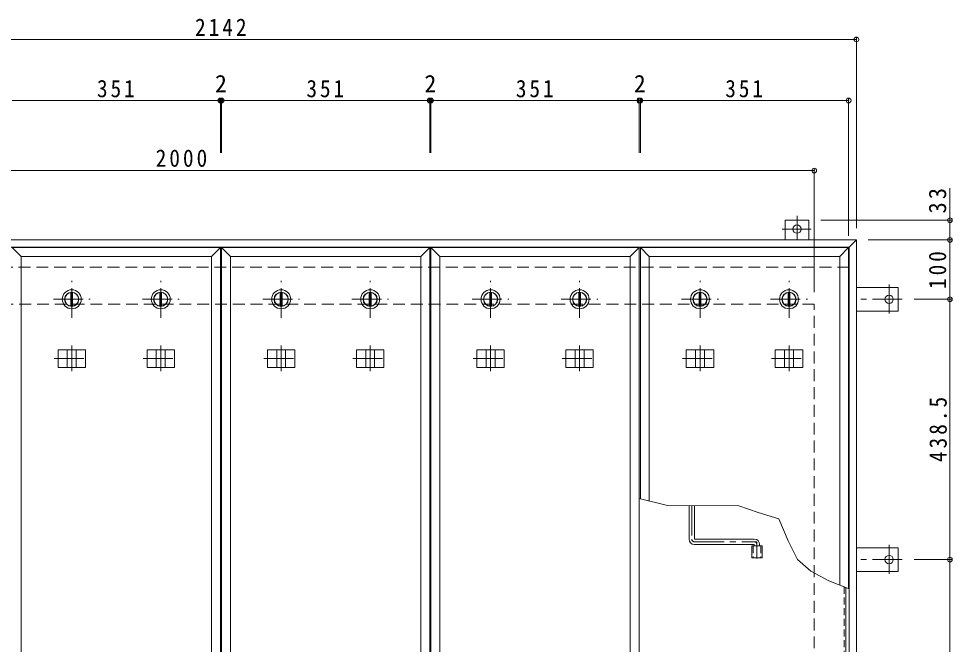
# Model space of a CAD drawing. Units: millimetres at full size, sheet at 1:10. Extents: x -2685 to 2799, y -1962 to 1857.
# Drawn here: x -1675 to -101, y 644 to 1698 of the extents above; entities that cross this region are included whole.
import ezdxf
from ezdxf.enums import TextEntityAlignment as Align

# ---------------------------------------------------------------- set-up
doc = ezdxf.new("R2010")
doc.units = ezdxf.units.MM
doc.header["$LTSCALE"] = 10
doc.header["$PDMODE"] = 32
doc.header["$PDSIZE"] = 8
for name, pattern in [('CHAIN1', [8, 5, -1, 1, -1]), ('DASHED1', [1.8, 1.2, -0.6]), ('DASHED2', [3, 2, -1])]:
    doc.linetypes.add(name, pattern=pattern)
for name, color, linetype, lineweight in [('0-1_躯体', 2, 'DASHED2', 9), ('0-2_仕上', 4, 'Continuous', 9), ('0-3_建具', 4, 'Continuous', 9), ('0-5_寸法', 7, 'Continuous', 9), ('0-6_ハッチ', 6, 'Continuous', 9), ('0-A', 3, 'CHAIN1', 9), ('0-C', 2, 'Continuous', 9), ('0-E', 3, 'Continuous', 9), ('0-F', 7, 'Continuous', 9)]:
    doc.layers.add(name, color=color, linetype=linetype, lineweight=lineweight)
doc.styles.add('ＭＳ ゴシック', font='')
doc.styles.get('ＭＳ ゴシック').set_extended_font_data('MS Gothic')

msp = doc.modelspace()

# ---------------------------------------------------------------- linework, layer by layer
at = {"layer": '0-1_躯体'}
for p, q in [((-274.54, 1279.7), (-2392.54, 1279.7)), ((-2333.54, 1217.7), (-333.54, 1217.7)), ((-333.54, -82.3), (-333.54, 1217.7))]:
    msp.add_line(p, q, dxfattribs=at)
at = {"layer": '0-2_仕上'}
for p, q in [((-1685.54, 1312.7), (-1334.54, 1312.7)), ((-1334.54, -177.3), (-1334.54, 1312.7)), ((-1332.54, -177.3), (-1332.54, 1312.7)), ((-1332.54, 1312.7), (-981.54, 1312.7)), ((-981.54, -177.3), (-981.54, 1312.7)), ((-979.54, -177.3), (-979.54, 1312.7)), ((-979.54, 1312.7), (-628.54, 1312.7)), ((-628.54, -177.3), (-628.54, 1312.7)), ((-626.54, 889.51), (-626.54, 1312.7)), ((-275.54, 738.47), (-275.54, 1312.7)), ((-1349.54, -162.3), (-1349.54, 1297.7)), ((-996.54, -162.3), (-996.54, 1297.7)), ((-643.54, -162.3), (-643.54, 1297.7)), ((-611.54, 885.82), (-611.54, 1297.7)), ((-290.54, 744.28), (-290.54, 1297.7))]:
    msp.add_line(p, q, dxfattribs=at)
at = {"layer": '0-2_仕上', "color": 3}
for p, q in [((-438.69, 810.2), (-438.69, 790.2)), ((-438.69, 810.2), (-421.39, 810.2)), ((-421.39, 810.2), (-421.39, 790.2)), ((-438.69, 790.2), (-421.39, 790.2))]:
    msp.add_line(p, q, dxfattribs=at)
at = {"layer": '0-2_仕上', "color": 3, "linetype": 'DASHED1'}
for p, q in [((-436.39, 810.2), (-436.39, 790.2)), ((-423.69, 810.2), (-423.69, 790.2))]:
    msp.add_line(p, q, dxfattribs=at)
at = {"layer": '0-2_仕上'}
for points in [[(-1670.54, -162.3), (-1670.54, 1297.7), (-1685.54, 1312.7)], [(-1670.54, 1297.7), (-1349.54, 1297.7), (-1334.54, 1312.7)], [(-1317.54, -162.3), (-1317.54, 1297.7), (-1332.54, 1312.7)], [(-1317.54, 1297.7), (-996.54, 1297.7), (-981.54, 1312.7)], [(-964.54, -162.3), (-964.54, 1297.7), (-979.54, 1312.7)], [(-964.54, 1297.7), (-643.54, 1297.7), (-628.54, 1312.7)], [(-611.54, 1297.7), (-626.54, 1312.7), (-275.54, 1312.7)], [(-611.54, 1297.7), (-290.54, 1297.7), (-275.54, 1312.7)]]:
    msp.add_lwpolyline(points, dxfattribs=at)
at = {"layer": '0-3_建具', "color": 2}
for p, q in [((-262.54, 1325.7), (-2404.54, 1325.7)), ((-262.54, 1325.7), (-274.54, 1313.7)), ((-262.54, -190.3), (-262.54, 1325.7)), ((-274.54, 1313.7), (-2392.54, 1313.7)), ((-274.54, -178.3), (-274.54, 1313.7))]:
    msp.add_line(p, q, dxfattribs=at)
at = {"layer": '0-3_建具'}
for p, q in [((-1608.13, 1140.7), (-1608.13, 1110.7)), ((-1608.13, 1140.7), (-1561.96, 1140.7)), ((-1592.54, 1140.7), (-1592.54, 1110.7)), ((-1577.54, 1140.7), (-1577.54, 1110.7)), ((-1561.96, 1140.7), (-1561.96, 1110.7)), ((-1458.13, 1140.7), (-1458.13, 1110.7)), ((-1458.13, 1140.7), (-1411.96, 1140.7)), ((-1442.54, 1140.7), (-1442.54, 1110.7)), ((-1427.54, 1140.7), (-1427.54, 1110.7)), ((-1411.96, 1140.7), (-1411.96, 1110.7)), ((-1255.13, 1140.7), (-1255.13, 1110.7)), ((-1255.13, 1140.7), (-1208.96, 1140.7)), ((-1239.54, 1140.7), (-1239.54, 1110.7)), ((-1224.54, 1140.7), (-1224.54, 1110.7)), ((-1208.96, 1140.7), (-1208.96, 1110.7)), ((-1105.13, 1140.7), (-1105.13, 1110.7)), ((-1105.13, 1140.7), (-1058.96, 1140.7)), ((-1089.54, 1140.7), (-1089.54, 1110.7)), ((-1074.54, 1140.7), (-1074.54, 1110.7)), ((-1058.96, 1140.7), (-1058.96, 1110.7)), ((-902.13, 1140.7), (-902.13, 1110.7)), ((-902.13, 1140.7), (-855.96, 1140.7)), ((-886.54, 1140.7), (-886.54, 1110.7)), ((-871.54, 1140.7), (-871.54, 1110.7)), ((-855.96, 1140.7), (-855.96, 1110.7)), ((-752.13, 1140.7), (-752.13, 1110.7)), ((-752.13, 1140.7), (-705.96, 1140.7)), ((-736.54, 1140.7), (-736.54, 1110.7)), ((-721.54, 1140.7), (-721.54, 1110.7)), ((-705.96, 1140.7), (-705.96, 1110.7)), ((-549.13, 1140.7), (-549.13, 1110.7)), ((-549.13, 1140.7), (-502.96, 1140.7)), ((-533.54, 1140.7), (-533.54, 1110.7)), ((-518.54, 1140.7), (-518.54, 1110.7)), ((-502.96, 1140.7), (-502.96, 1110.7)), ((-399.13, 1140.7), (-399.13, 1110.7)), ((-399.13, 1140.7), (-352.96, 1140.7)), ((-383.54, 1140.7), (-383.54, 1110.7)), ((-368.54, 1140.7), (-368.54, 1110.7)), ((-352.96, 1140.7), (-352.96, 1110.7)), ((-1608.13, 1110.7), (-1561.96, 1110.7)), ((-1458.13, 1110.7), (-1411.96, 1110.7)), ((-1255.13, 1110.7), (-1208.96, 1110.7)), ((-1105.13, 1110.7), (-1058.96, 1110.7)), ((-902.13, 1110.7), (-855.96, 1110.7)), ((-752.13, 1110.7), (-705.96, 1110.7)), ((-549.13, 1110.7), (-502.96, 1110.7)), ((-399.13, 1110.7), (-352.96, 1110.7))]:
    msp.add_line(p, q, dxfattribs=at)
at = {"layer": '0-3_建具', "linetype": 'CHAIN1'}
for p, q in [((-1585.04, 1147.82), (-1585.04, 1104.58)), ((-1435.04, 1147.82), (-1435.04, 1104.58)), ((-1232.04, 1147.82), (-1232.04, 1104.58)), ((-1082.04, 1147.82), (-1082.04, 1104.58)), ((-879.04, 1147.82), (-879.04, 1104.58)), ((-729.04, 1147.82), (-729.04, 1104.58)), ((-526.04, 1147.82), (-526.04, 1104.58)), ((-376.04, 1147.82), (-376.04, 1104.58)), ((-1614.45, 1125.7), (-1555.63, 1125.7)), ((-1464.45, 1125.7), (-1405.63, 1125.7)), ((-1261.45, 1125.7), (-1202.63, 1125.7)), ((-1111.45, 1125.7), (-1052.63, 1125.7)), ((-908.45, 1125.7), (-849.63, 1125.7)), ((-758.45, 1125.7), (-699.63, 1125.7)), ((-555.45, 1125.7), (-496.63, 1125.7)), ((-405.45, 1125.7), (-346.63, 1125.7))]:
    msp.add_line(p, q, dxfattribs=at)
at = {"layer": '0-5_寸法'}
for p, q in [((-104.77, 1358.9), (-104.77, 1412.66)), ((-580.73, 878.24), (-628.54, 890))]:
    msp.add_line(p, q, dxfattribs=at)
msp.add_lwpolyline([(-274.54, 738.09), (-309.09, 751.46), (-339.32, 767.88), (-361.89, 787.12), (-377.24, 818.57), (-393.06, 856.03), (-428.02, 866.72), (-460.58, 877.52), (-580.73, 878.24)], dxfattribs=at)
at = {"layer": '0-6_ハッチ'}
for p, q in [((-544.54, 878.03), (-544.54, 821.7)), ((-535.54, 877.97), (-535.54, 822.7)), ((-534.54, 821.7), (-434.54, 821.7)), ((-435.54, 812.7), (-535.54, 812.7)), ((-434.54, 811.7), (-434.54, 810.2)), ((-425.54, 812.7), (-425.54, 810.2))]:
    msp.add_line(p, q, dxfattribs=at)
at = {"layer": '0-6_ハッチ', "linetype": 'CHAIN1'}
for p, q in [((-540.04, 878), (-540.04, 821.71)), ((-535.53, 817.2), (-430.04, 817.2)), ((-430.04, 788.82), (-430.04, 817.2))]:
    msp.add_line(p, q, dxfattribs=at)
at = {"layer": '0-6_ハッチ'}
for centre, radius, start, end in [((-535.54, 821.7), 9, 180, 270), ((-534.54, 822.7), 1, 180, 270), ((-434.54, 812.7), 9, 0, 90), ((-435.54, 811.7), 1, 0, 90)]:
    msp.add_arc(centre, radius, start, end, dxfattribs=at)
at = {"layer": '0-6_ハッチ', "linetype": 'CHAIN1'}
for centre, radius, start, end in [((-535.53, 821.71), 4.51, 180, 270), ((-434.54, 812.7), 4.5, 360, 89.70431)]:
    msp.add_arc(centre, radius, start, end, dxfattribs=at)
at = {"layer": '0-A', "linetype": 'DASHED1'}
msp.add_line((-283.24, 741.45), (-283.24, -132.6), dxfattribs=at)
at = {"layer": '0-A', "linetype": 'Continuous'}
msp.add_line((-280.04, -135.8), (-280.04, 740.22), dxfattribs=at)
at = {"layer": '0-C', "linetype": 'CHAIN1'}
for p, q in [((-1585.04, 1194.7), (-1585.04, 1256.7)), ((-1435.04, 1194.7), (-1435.04, 1256.7)), ((-1232.04, 1194.7), (-1232.04, 1256.7)), ((-1082.04, 1194.7), (-1082.04, 1256.7)), ((-879.04, 1194.7), (-879.04, 1256.7)), ((-729.04, 1194.7), (-729.04, 1256.7)), ((-526.04, 1194.7), (-526.04, 1256.7)), ((-376.04, 1194.7), (-376.04, 1256.7)), ((-1616.04, 1225.7), (-1554.04, 1225.7)), ((-1466.04, 1225.7), (-1404.04, 1225.7)), ((-1263.04, 1225.7), (-1201.04, 1225.7)), ((-1113.04, 1225.7), (-1051.04, 1225.7)), ((-910.04, 1225.7), (-848.04, 1225.7)), ((-760.04, 1225.7), (-698.04, 1225.7)), ((-557.04, 1225.7), (-495.04, 1225.7)), ((-407.04, 1225.7), (-345.04, 1225.7))]:
    msp.add_line(p, q, dxfattribs=at)
at = {"layer": '0-C'}
for p, q in [((-1586.54, 1237.1), (-1586.54, 1214.3)), ((-1583.54, 1237.1), (-1583.54, 1214.3)), ((-1436.54, 1237.1), (-1436.54, 1214.3)), ((-1433.54, 1237.1), (-1433.54, 1214.3)), ((-1233.54, 1237.1), (-1233.54, 1214.3)), ((-1230.54, 1237.1), (-1230.54, 1214.3)), ((-1083.54, 1237.1), (-1083.54, 1214.3)), ((-1080.54, 1237.1), (-1080.54, 1214.3)), ((-880.54, 1237.1), (-880.54, 1214.3)), ((-877.54, 1237.1), (-877.54, 1214.3)), ((-730.54, 1237.1), (-730.54, 1214.3)), ((-727.54, 1237.1), (-727.54, 1214.3)), ((-527.54, 1237.1), (-527.54, 1214.3)), ((-524.54, 1237.1), (-524.54, 1214.3)), ((-377.54, 1237.1), (-377.54, 1214.3)), ((-374.54, 1237.1), (-374.54, 1214.3))]:
    msp.add_line(p, q, dxfattribs=at)
for centre, radius in [((-1585.04, 1225.7), 16), ((-1585.04, 1225.7), 12), ((-1585.04, 1225.7), 11.5), ((-1435.04, 1225.7), 16), ((-1435.04, 1225.7), 12), ((-1435.04, 1225.7), 11.5), ((-1232.04, 1225.7), 16), ((-1232.04, 1225.7), 12), ((-1232.04, 1225.7), 11.5), ((-1082.04, 1225.7), 16), ((-1082.04, 1225.7), 12), ((-1082.04, 1225.7), 11.5), ((-879.04, 1225.7), 16), ((-879.04, 1225.7), 12), ((-879.04, 1225.7), 11.5), ((-729.04, 1225.7), 16), ((-729.04, 1225.7), 12), ((-729.04, 1225.7), 11.5), ((-526.04, 1225.7), 16), ((-526.04, 1225.7), 12), ((-526.04, 1225.7), 11.5), ((-376.04, 1225.7), 16), ((-376.04, 1225.7), 12), ((-376.04, 1225.7), 11.5)]:
    msp.add_circle(centre, radius, dxfattribs=at)
at = {"layer": '0-E'}
for p, q in [((-382.54, 1358.9), (-342.54, 1358.9)), ((-382.54, 1325.7), (-382.54, 1358.9)), ((-342.54, 1325.7), (-342.54, 1358.9)), ((-262.54, 1245.7), (-192.34, 1245.7)), ((-192.34, 1245.7), (-192.34, 1205.7)), ((-262.54, 1205.7), (-192.34, 1205.7)), ((-262.54, 807.2), (-192.34, 807.2)), ((-192.34, 807.2), (-192.34, 767.2)), ((-262.54, 767.2), (-192.34, 767.2))]:
    msp.add_line(p, q, dxfattribs=at)
at = {"layer": '0-E', "linetype": 'CHAIN1'}
for p, q in [((-362.54, 1366.06), (-362.54, 1325.9)), ((-387.38, 1343.9), (-338.5, 1343.9)), ((-207.34, 1250.54), (-207.34, 1201.66)), ((-185.18, 1225.7), (-262.54, 1225.7)), ((-207.34, 812.04), (-207.34, 763.16)), ((-185.18, 787.2), (-262.54, 787.2))]:
    msp.add_line(p, q, dxfattribs=at)
at = {"layer": '0-E'}
for centre in [(-362.54, 1343.9), (-207.34, 1225.7), (-207.34, 787.2)]:
    msp.add_circle(centre, 7, dxfattribs=at)
at = {"layer": '0-F'}
for p, q in [((-2404.54, 1663.41), (-262.54, 1663.41)), ((-262.54, 1666.41), (-262.54, 1345.7)), ((-1685.54, 1560.62), (-1334.54, 1560.62)), ((-1334.54, 1563.62), (-1334.54, 1472.46)), ((-1334.54, 1560.62), (-1332.54, 1560.62)), ((-1332.54, 1563.62), (-1332.54, 1472.46)), ((-1332.54, 1560.62), (-981.54, 1560.62)), ((-981.54, 1563.62), (-981.54, 1472.46)), ((-981.54, 1560.62), (-979.54, 1560.62)), ((-979.54, 1563.62), (-979.54, 1472.46)), ((-979.54, 1560.62), (-628.54, 1560.62)), ((-628.54, 1563.62), (-628.54, 1472.46)), ((-628.54, 1560.62), (-626.54, 1560.62)), ((-626.54, 1563.62), (-626.54, 1472.46)), ((-626.54, 1560.62), (-275.54, 1560.62)), ((-275.54, 1563.62), (-275.54, 1332.7)), ((-2333.54, 1442.42), (-333.54, 1442.42)), ((-333.54, 1445.42), (-333.54, 1237.7)), ((-101.77, 1358.9), (-322.54, 1358.9)), ((-104.77, 1325.7), (-104.77, 1358.9)), ((-101.77, 1325.7), (-242.54, 1325.7)), ((-104.77, 1325.7), (-104.77, 1225.7)), ((-101.77, 1225.7), (-165.18, 1225.7)), ((-104.77, 1225.7), (-104.77, 787.2)), ((-101.77, 787.2), (-165.18, 787.2)), ((-104.77, 787.2), (-104.77, 348.2))]:
    msp.add_line(p, q, dxfattribs=at)
for p in [(-262.54, 1663.41), (-1334.54, 1560.62), (-1332.54, 1560.62), (-981.54, 1560.62), (-979.54, 1560.62), (-628.54, 1560.62), (-626.54, 1560.62), (-275.54, 1560.62), (-333.54, 1442.42), (-104.77, 1358.9), (-104.77, 1325.7), (-104.77, 1225.7), (-104.77, 787.2)]:
    msp.add_point(p, dxfattribs=at)

# ---------------------------------------------------------------- texts
at = {"layer": '0-F', "color": 2, "style": 'ＭＳ ゴシック'}
for p in [(-1343.54, 1565.62), (-990.54, 1565.62), (-637.54, 1565.62)]:
    msp.add_text('2', height=29.33, dxfattribs=at).set_placement(p, align=Align.BOTTOM_LEFT)
at = {"layer": '0-F', "color": 2, "char_height": 29.33, "attachment_point": 7, "style": 'ＭＳ ゴシック'}
for s, insert in [('\\T1.28;\\W0.9;2142', (-1377.29, 1669.41)), ('\\T1.27;\\W0.9;351', (-1542.54, 1565.62)), ('\\T1.27;\\W0.9;351', (-1189.54, 1565.62)), ('\\T1.27;\\W0.9;351', (-836.54, 1565.62)), ('\\T1.27;\\W0.9;351', (-483.54, 1565.62)), ('\\T1.28;\\W0.9;2000', (-1443.61, 1448.42))]:
    msp.add_mtext(s, dxfattribs=dict(at, insert=insert))
at = {"layer": '0-F', "color": 2, "char_height": 29.33, "attachment_point": 7, "rotation": 90, "style": 'ＭＳ ゴシック'}
for s, insert in [('\\T1.27;\\W0.95;33', (-110.77, 1370.16)), ('\\T1.27;\\W0.9;100', (-110.77, 1243.2)), ('\\T1.28;\\W0.9;438.5', (-109.77, 951.45))]:
    msp.add_mtext(s, dxfattribs=dict(at, insert=insert))

doc.saveas('drawing.dxf')
